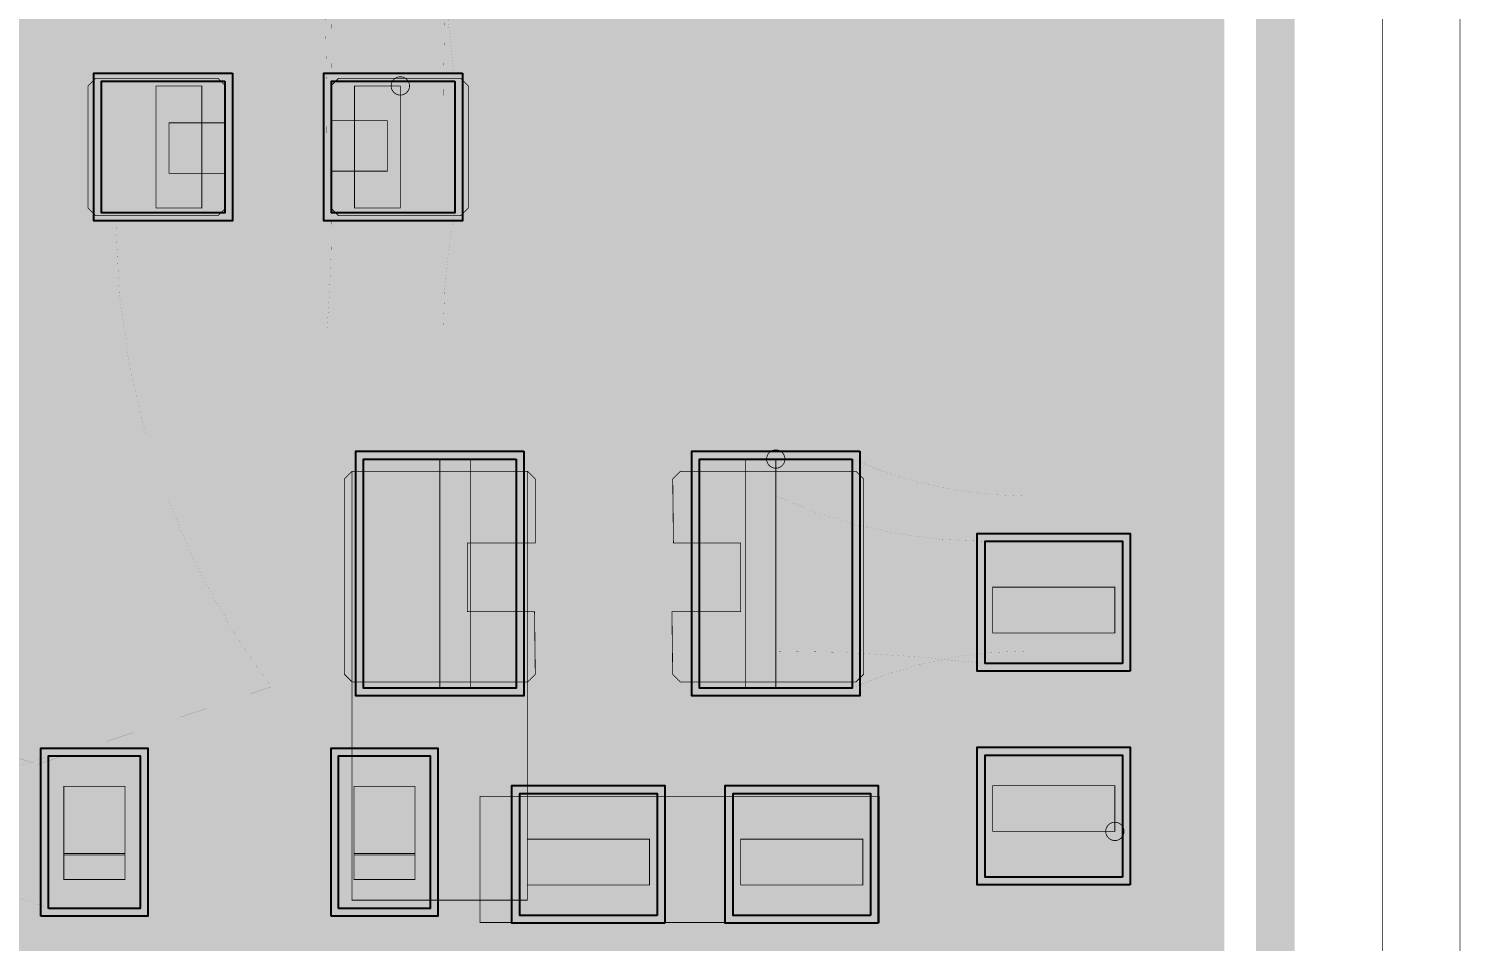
# Model space of a CAD drawing. Header units: millimetres. Extents: x -21.8 to 22.2, y -22.1 to 21.8.
# Drawn here: x 12.82 to 22.2, y -2.94 to 3.04 of the extents above; entities that cross this region are included whole.
import ezdxf

# ---------------------------------------------------------------- set-up
doc = ezdxf.new("R2010")
doc.units = ezdxf.units.MM
doc.header["$MEASUREMENT"] = 0
for name, color, linetype, true_color in [('Board-Outline-Layer', 7, 'Continuous', 0xff00ff), ('Bottom-Layer', 7, 'Continuous', 0x0000ff), ('Component-Marking-Layer', 7, 'Continuous', 0x66ffcc), ('Component-Shape-Layer', 7, 'Continuous', 0x00cccc), ('Pin-Floating-Layer', 7, 'Continuous', 0xff99ff), ('Pin-Soldering-Layer', 7, 'Continuous', 0xcc9999), ('Top-Layer', 7, 'Continuous', 0xff0000), ('Top-Paste-Mask-Layer', 7, 'Continuous', 0x808080), ('Top-Silkscreen-Layer', 7, 'Continuous', 0xffcc00), ('Top-Solder-Mask-Layer', 7, 'Continuous', 0x800080)]:
    doc.layers.add(name, color=color, linetype=linetype, true_color=true_color)

msp = doc.modelspace()

# ---------------------------------------------------------------- hatches: boundary and pattern name
at = {"layer": 'Bottom-Layer'}
for points in [[(-20.4418, -3.8638), (-20.5686, -4.0696), (-20.6519, -4.2964), (-20.6519, 0.3841), (-20.5051, -0.0412), (-20.2129, -0.3832), (-19.8158, -0.5947), (-19.3689, -0.6462), (-18.9341, -0.5306), (-18.5717, -0.2639), (-18.3321, 0.1168), (-18.2483, 0.5588), (-18.3321, 1.0008), (-18.5717, 1.3815), (-18.9341, 1.6482), (-19.3689, 1.7638), (-19.8158, 1.7123), (-20.2129, 1.5008), (-20.5051, 1.1588), (-20.6519, 0.7335), (-20.6519, 2.9241), (-20.5051, 2.4988), (-20.2129, 2.1568), (-19.8158, 1.9453), (-19.3689, 1.8938), (-18.9341, 2.0094), (-18.5717, 2.2761), (-18.3321, 2.6568), (-18.2483, 3.0988), (-18.3321, 3.5408), (-18.5717, 3.9215), (-18.9341, 4.1882), (-19.3689, 4.3038), (-19.8158, 4.2523), (-20.2129, 4.0408), (-20.5051, 3.6988), (-20.6519, 3.2735), (-20.6519, 5.4641), (-20.6412, 5.4024), (-20.6274, 5.3413), (-20.6274, 4.8768), (-20.5794, 4.6977), (-20.4483, 4.5667), (-20.2692, 4.5187), (-19.9091, 4.5187), (-19.687, 4.4529), (-19.4564, 4.4307), (-19.2259, 4.4529), (-19.0038, 4.5187), (-18.6944, 4.5187), (-18.5154, 4.5667), (-18.3843, 4.6977), (-18.3363, 4.8768), (-18.3363, 5.1862), (-18.2483, 5.6388), (-18.3363, 6.0915), (-18.3363, 7.0937), (-18.271, 7.2033), (-18.2483, 7.3288), (-18.2483, 9.0288), (-18.2946, 9.2049), (-18.4215, 9.3355), (-18.5962, 9.3868), (-18.6448, 9.3971), (-18.6944, 9.4006), (-20.2692, 9.4006), (-20.3414, 9.3932), (-20.4106, 9.3715), (-20.5632, 9.2785), (-20.6519, 9.1233), (-20.6519, 15.3517), (-15.3617, 20.6419), (15.3417, 20.6419), (20.6319, 15.3517), (20.6319, -15.3517), (15.3417, -20.6419), (-15.3617, -20.6419), (-20.6519, -15.3517), (-20.6519, -13.2282), (-20.5198, -13.3722), (-20.3318, -13.4256), (-19.9184, -13.4256), (-19.9167, -13.4369), (-19.9162, -13.4484), (-19.9162, -15.875), (-19.8793, -16.0607), (-19.7741, -16.2181), (-16.3451, -19.6471), (-16.1877, -19.7523), (-16.002, -19.7892), (-8.7884, -19.7892), (-8.6028, -19.7523), (-8.4454, -19.6471), (-6.654, -17.8557), (-6.5488, -17.6983), (-6.5119, -17.5127), (-6.5119, -16.3186), (-6.5033, -16.3029), (-6.4874, -16.2813), (-6.3531, -16.0154), (-6.3487, -15.7176), (-6.4751, -15.4479), (-6.7068, -15.2608), (-6.9971, -15.1939), (-7.2873, -15.2608), (-7.519, -15.4479), (-7.6454, -15.7176), (-7.641, -16.0154), (-7.5067, -16.2813), (-7.4908, -16.3029), (-7.4822, -16.3186), (-7.4822, -17.3117), (-8.1375, -17.967), (-8.1375, -16.3186), (-8.1289, -16.3029), (-8.113, -16.2813), (-7.9787, -16.0154), (-7.9743, -15.7176), (-8.1007, -15.4479), (-8.3324, -15.2608), (-8.6227, -15.1939), (-8.9129, -15.2608), (-9.1446, -15.4479), (-9.271, -15.7176), (-9.2666, -16.0154), (-9.1323, -16.2813), (-9.1165, -16.3029), (-9.1078, -16.3186), (-9.1078, -18.3781), (-9.1926, -18.4629), (-15.5983, -18.4629), (-17.5489, -16.5123), (-17.5489, -15.9964), (-17.321, -16.5623), (-16.9406, -17.0392), (-16.4396, -17.3872), (-15.8599, -17.5772), (-15.2501, -17.5933), (-14.6612, -17.4341), (-14.1425, -17.1129), (-13.7375, -16.6567), (-13.4801, -16.1036), (-13.3919, -15.5), (-13.4801, -14.8964), (-13.7375, -14.3433), (-14.1425, -13.8871), (-14.6612, -13.566), (-15.2501, -13.4068), (-15.8599, -13.4228), (-16.4396, -13.6128), (-16.9406, -13.9609), (-17.321, -14.4378), (-17.5489, -15.0036), (-17.5489, -13.4002), (-16.0156, -13.4002), (-15.8366, -13.3522), (-15.7055, -13.2211), (-15.6575, -13.042), (-15.6575, -11.342), (-15.7055, -11.163), (-15.8366, -11.0319), (-16.0156, -10.9839), (-17.5489, -10.9839), (-17.5489, -10.668), (-17.549, -10.6581), (-17.5493, -10.6481), (-17.1192, -10.8333), (-16.651, -10.8409), (-16.2151, -10.67), (-15.8768, -10.3462), (-15.6872, -9.9181), (-15.6745, -9.45), (-15.522, -9.6025), (-15.522, -11.3014), (-15.485, -11.487), (-15.3799, -11.6444), (-14.4422, -12.5827), (-14.4327, -12.6103), (-14.4253, -12.643), (-14.3097, -12.9155), (-14.0872, -13.1106), (-13.8019, -13.1895), (-13.5107, -13.1363), (-13.2717, -12.9618), (-13.1324, -12.7006), (-13.1206, -12.4049), (-13.2386, -12.1335), (-13.113, -11.8105), (-13.1674, -11.4682), (-13.3871, -11.2002), (-13.712, -11.0796), (-13.7384, -11.0755), (-13.7557, -11.0705), (-14.1453, -10.6809), (-14.1453, -7.0612), (-14.1822, -6.8756), (-14.2874, -6.7182), (-15.4558, -5.5498), (-15.6132, -5.4446), (-15.7988, -5.4077), (-15.9931, -5.4077), (-15.7599, -5.0588), (-15.6601, -4.6512), (-15.7057, -4.234), (-15.8913, -3.8576), (-16.1945, -3.5675), (-16.5786, -3.3985), (-16.9973, -3.3711), (-17.4002, -3.4886), (-17.7386, -3.7368), (-17.9716, -4.0858), (-18.0712, -4.4935), (-18.0254, -4.9106), (-18.2742, -4.6617), (-18.3304, -4.2289), (-18.5366, -3.8442), (-18.8659, -3.5577), (-19.2755, -3.407), (-19.712, -3.4115), (-20.1184, -3.5707)], [(10.668, -0.9119), (10.2922, -0.9976), (9.9908, -1.238), (9.8236, -1.5853), (9.8236, -1.9707), (9.9908, -2.318), (10.2922, -2.5584), (10.668, -2.6441), (17.5108, -2.6441), (18.9269, -4.0602), (19.2533, -4.2653), (19.6363, -4.3084), (20.0001, -4.1811), (20.2727, -3.9085), (20.4, -3.5447), (20.3569, -3.1617), (20.1518, -2.8353), (18.4821, -1.1655), (18.2011, -0.9778), (17.8696, -0.9119), (14.5955, -0.9119), (14.1347, -0.0784), (13.8505, 0.8305), (13.7545, 1.778), (13.7545, 5.9436), (13.8505, 6.8912), (14.1348, 7.8002), (14.5956, 8.6336), (14.9677, 8.7253), (15.2639, 8.9686), (15.426, 9.3158), (15.4225, 9.699), (15.2539, 10.0432), (14.9534, 10.281), (14.5796, 10.3658), (10.16, 10.3658), (9.7842, 10.28), (9.4828, 10.0396), (9.3156, 9.6924), (9.3156, 9.3069), (9.4828, 8.9596), (9.7842, 8.7193), (10.16, 8.6335), (11.1811, 8.6335), (11.6419, 7.8), (11.9261, 6.8911), (12.0222, 5.9436), (12.0222, 1.778), (11.9261, 0.8305), (11.6419, -0.0784), (11.1811, -0.9119)]]:
    msp.add_hatch(color=256, dxfattribs=at).paths.add_polyline_path(points)
at = {"layer": 'Component-Marking-Layer'}
for points in [[(15.1994, 2.6673, 1), (15.3194, 2.6673, 1)], [(15.1994, 2.6673, 1), (15.3194, 2.6673, 1)], [(17.6584, 0.2233, 1), (17.7784, 0.2233, 1)], [(17.6584, 0.2233, 1), (17.7784, 0.2233, 1)], [(19.8794, -2.2158, 1), (19.9993, -2.2158, 1)], [(19.8794, -2.2158, 1), (19.9993, -2.2158, 1)]]:
    msp.add_hatch(color=256, dxfattribs=at).paths.add_polyline_path(points)
at = {"layer": 'Pin-Floating-Layer'}
for points in [[(13.0554, -2.5307), (13.0554, -2.3607), (13.4554, -2.3607), (13.4554, -2.5307)], [(13.0554, -2.5307), (13.0554, -2.3607), (13.4554, -2.3607), (13.4554, -2.5307)], [(14.9553, -2.5307), (14.9553, -2.3607), (15.3553, -2.3607), (15.3553, -2.5307)], [(14.9553, -2.5307), (14.9553, -2.3607), (15.3553, -2.3607), (15.3553, -2.5307)]]:
    msp.add_hatch(color=256, dxfattribs=at).paths.add_polyline_path(points)
at = {"layer": 'Pin-Soldering-Layer'}
for points in [[(13.6593, 2.6673), (13.9593, 2.6673), (13.9593, 1.8673), (13.6593, 1.8673)], [(13.6593, 2.6673), (13.9593, 2.6673), (13.9593, 1.8673), (13.6593, 1.8673)], [(15.2593, 2.6673), (15.2593, 1.8673), (14.9593, 1.8673), (14.9593, 2.6673)], [(15.2593, 2.6673), (15.2593, 1.8673), (14.9593, 1.8673), (14.9593, 2.6673)], [(15.5183, 0.2233), (15.7183, 0.2233), (15.7183, -1.2767), (15.5183, -1.2767)], [(15.5183, 0.2233), (15.7183, 0.2233), (15.7183, -1.2767), (15.5183, -1.2767)], [(17.7184, -1.2767), (17.5184, -1.2767), (17.5184, 0.2233), (17.7184, 0.2233)], [(17.7184, -1.2767), (17.5184, -1.2767), (17.5184, 0.2233), (17.7184, 0.2233)], [(19.9393, -0.6157), (19.9393, -0.9157), (19.1393, -0.9157), (19.1393, -0.6157)], [(19.9393, -0.6157), (19.9393, -0.9157), (19.1393, -0.9157), (19.1393, -0.6157)], [(13.0554, -2.3707), (13.0554, -1.9207), (13.4554, -1.9207), (13.4554, -2.3707)], [(13.0554, -2.3707), (13.0554, -1.9207), (13.4554, -1.9207), (13.4554, -2.3707)], [(14.9553, -2.3707), (14.9553, -1.9207), (15.3553, -1.9207), (15.3553, -2.3707)], [(14.9553, -2.3707), (14.9553, -1.9207), (15.3553, -1.9207), (15.3553, -2.3707)], [(19.9393, -2.2157), (19.1393, -2.2157), (19.1393, -1.9157), (19.9393, -1.9157)], [(19.9393, -2.2157), (19.1393, -2.2157), (19.1393, -1.9157), (19.9393, -1.9157)], [(16.8913, -2.2667), (16.8913, -2.5667), (16.0913, -2.5667), (16.0913, -2.2667)], [(16.8913, -2.2667), (16.8913, -2.5667), (16.0913, -2.5667), (16.0913, -2.2667)], [(18.2883, -2.2667), (18.2883, -2.5667), (17.4883, -2.5667), (17.4883, -2.2667)], [(18.2883, -2.2667), (18.2883, -2.5667), (17.4883, -2.5667), (17.4883, -2.2667)]]:
    msp.add_hatch(color=256, dxfattribs=at).paths.add_polyline_path(points)
at = {"layer": 'Top-Layer'}
for points in [[(-20.6494, 14.5685), (-20.6519, 14.5682), (-20.6519, 15.3517), (-15.3617, 20.6419), (15.3417, 20.6419), (15.8134, 20.1702), (13.0333, 20.1702), (12.9075, 20.3708), (12.684, 20.4491), (10.684, 20.4491), (10.505, 20.4011), (10.3739, 20.27), (10.3259, 20.0909), (10.3259, 18.0909), (10.3739, 17.9119), (10.505, 17.7808), (10.684, 17.7328), (12.684, 17.7328), (12.8631, 17.7808), (12.9942, 17.9119), (13.0422, 18.0909), (13.0422, 18.1839), (15.4637, 18.1839), (16.1383, 17.5092), (15.5566, 17.6074), (14.9704, 17.5406), (14.4257, 17.3139), (13.9652, 16.9452), (13.6248, 16.4633), (13.4313, 15.9059), (13.3999, 15.3168), (13.5329, 14.742), (13.82, 14.2266), (13.8174, 14.2266), (13.0422, 14.2266), (13.0422, 15.6911), (12.9942, 15.8702), (12.8631, 16.0013), (12.684, 16.0493), (10.684, 16.0493), (10.505, 16.0013), (10.3739, 15.8702), (10.3259, 15.6911), (10.3259, 14.4225), (10.3139, 14.3702), (10.3099, 14.3167), (10.3099, 13.6652), (10.3619, 13.4794), (10.5028, 13.3475), (10.559, 13.3183), (10.3678, 13.1903), (10.2939, 12.9724), (10.2939, 10.9027), (10.3416, 10.7241), (10.472, 10.5931), (10.6503, 10.5446), (12.3689, 10.5363), (12.3755, 10.4991), (12.386, 10.4628), (12.386, 9.9927), (12.2551, 10.1221), (12.0772, 10.1695), (11.2707, 10.1695), (11.0533, 10.0959), (10.9252, 9.9055), (10.7325, 10.1496), (10.466, 10.3099), (10.16, 10.3658), (8.8733, 10.3658), (8.6583, 10.3387), (8.4568, 10.2591), (8.4393, 10.2591), (8.2602, 10.2111), (8.1291, 10.08), (8.0812, 9.9009), (8.0812, 9.8525), (8.0052, 9.4977), (8.0812, 9.1429), (8.0812, 9.0944), (8.1607, 8.8694), (8.364, 8.7443), (8.2318, 8.6861), (8.1334, 8.5804), (6.5163, 8.5804), (6.3372, 8.5324), (6.2061, 8.4014), (6.1581, 8.2223), (6.1581, 7.6013), (6.2061, 7.4222), (6.3372, 7.2911), (6.5163, 7.2432), (6.5722, 7.2432), (6.6264, 7.1591), (6.7017, 7.0933), (6.5824, 6.9639), (6.5392, 6.7933), (6.5392, 6.7049), (6.4958, 6.5518), (6.4812, 6.3933), (6.4812, 5.5157), (6.2363, 5.1599), (5.9035, 4.8844), (5.5081, 4.7103), (5.0803, 4.6507), (4.7107, 4.5517), (4.4401, 4.2812), (4.3411, 3.9116), (4.4401, 3.542), (4.7107, 3.2715), (5.0803, 3.1725), (5.5835, 3.1195), (6.0647, 2.963), (6.5028, 2.7098), (6.5892, 2.4834), (6.7348, 2.2898), (8.6399, 0.3848), (8.9208, 0.1971), (9.2523, 0.1311), (14.5852, 0.1311), (14.5852, -1.4854), (14.5458, -1.5404), (14.5175, -1.6017), (14.357, -1.6654), (14.2196, -1.7698), (13.9673, -2.0221), (13.9439, -1.9518), (13.9135, -1.8842), (13.9135, -1.7206), (13.8655, -1.5416), (13.7344, -1.4105), (13.5554, -1.3625), (12.9554, -1.3625), (12.8823, -1.37), (12.8123, -1.3923), (12.6029, -1.459), (12.3844, -1.4815), (12.1015, -1.5378), (11.8617, -1.698), (11.5342, -2.0256), (11.5342, -1.778), (11.4589, -1.4248), (11.2461, -1.133), (10.9328, -0.9533), (10.5735, -0.917), (10.2306, -1.0304), (10.1752, -1.0363), (10.1122, -1.0389), (9.0738, -1.0389), (8.7909, -1.0951), (8.5511, -1.2554), (7.3935, -2.4129), (7.3775, -2.4294), (7.362, -2.4464), (7.1382, -2.2226), (6.9808, -2.1174), (6.7951, -2.0805), (3.4409, -2.0805), (3.2553, -2.1174), (3.0979, -2.2226), (1.9448, -3.3757), (-2.6118, -3.3757), (-2.6991, -3.3708), (-2.7788, -3.3604), (-3.1009, -3.3827), (-3.3744, -3.5544), (-3.5343, -3.8349), (-3.5428, -4.1577), (-3.3978, -4.4462), (-3.1338, -4.6321), (-4.5038, -6.0021), (-4.5038, -5.0411), (-4.5038, -5.0367), (-4.5039, -5.0322), (-4.5079, -4.8715), (-4.5118, -4.6568), (-4.5118, -3.7497), (-4.5487, -3.5641), (-4.6539, -3.4067), (-7.9205, -0.1401), (-8.0778, -0.035), (-8.2635, 0.0019), (-9.1905, 0.0019), (-9.2062, 0.0106), (-9.2278, 0.0265), (-9.5521, 0.1724), (-9.9051, 0.1297), (-10.1854, -0.0892), (-10.3123, -0.4214), (-10.5781, -0.5521), (-10.7605, -0.7855), (-10.8231, -1.075), (-10.7534, -1.3629), (-10.5652, -1.5918), (-10.2962, -1.7158), (-10, -1.7103), (-9.7358, -1.5765), (-9.7142, -1.5606), (-9.6985, -1.5519), (-8.3843, -1.5519), (-8.1866, -1.7497), (-10.6171, -1.7497), (-10.6329, -1.741), (-10.6544, -1.7251), (-10.9004, -1.5961), (-11.1776, -1.5791), (-11.1776, -0.1324), (-10.9915, 0.1143), (-10.9374, 0.4186), (-11.0271, 0.7143), (-11.241, 0.9373), (-4.6748, 0.9373), (-4.4891, 0.9742), (-4.3317, 1.0794), (-2.5776, 2.8335), (-2.4724, 2.9909), (-2.4355, 3.1766), (-2.4355, 9.9341), (-1.8819, 10.4877), (2.3011, 10.4877), (2.3169, 10.479), (2.3384, 10.4632), (2.5974, 10.3306), (2.8882, 10.3217), (3.1549, 10.4381), (3.346, 10.6574), (3.4249, 10.9374), (3.3763, 11.2243), (7.047, 11.2243), (7.1812, 11.0901), (7.3717, 10.9412), (7.5925, 10.8428), (7.7152, 10.7491), (7.866, 10.7159), (9.0561, 10.7159), (9.2351, 10.7639), (9.3662, 10.895), (9.4142, 11.074), (9.4142, 11.588), (9.4354, 11.7923), (9.4142, 11.9966), (9.4142, 12.802), (9.3662, 12.9811), (9.2351, 13.1122), (9.0561, 13.1602), (7.866, 13.1602), (7.8292, 13.1583), (7.7927, 13.1526), (7.6281, 13.196), (7.4584, 13.2106), (3.324, 13.2106), (3.4191, 13.4692), (3.4008, 13.7441), (3.2724, 13.9879), (3.2565, 14.0095), (3.2478, 14.0252), (3.2478, 14.2988), (3.2109, 14.4844), (3.1057, 14.6418), (0.6405, 17.1071), (0.4831, 17.2122), (0.2974, 17.2492), (-4.5743, 17.2492), (-6.3118, 18.9867), (-6.4692, 19.0918), (-6.6548, 19.1288), (-10.7696, 19.1288), (-10.9553, 19.0918), (-11.1127, 18.9867), (-11.3667, 18.7327), (-11.4285, 18.6569), (-11.4739, 18.5702), (-12.2056, 18.5702), (-12.325, 18.5497), (-12.4307, 18.4906), (-17.2615, 18.4574), (-17.4742, 18.4139), (-17.6546, 18.293), (-20.3962, 15.5514), (-20.5178, 15.3692), (-20.5606, 15.1544), (-20.5606, 14.8235), (-20.5829, 14.6884)], [(15.3417, -20.6419), (-6.8661, -20.6419), (-6.4499, -20.2257), (-6.3448, -20.0683), (-6.3078, -19.8827), (-6.3078, -17.595), (-6.3066, -17.5776), (-6.3027, -17.5606), (-6.2001, -17.5158), (-6.1164, -17.4415), (-5.9976, -17.5248), (-5.8556, -17.5542), (-5.0491, -17.5542), (-4.8241, -17.4746), (-4.699, -17.2714), (-4.6453, -17.397), (-4.5484, -17.4934), (-4.5725, -17.7336), (-4.509, -17.9664), (-4.6351, -18.0969), (-4.681, -18.2724), (-4.681, -20.1324), (-4.6331, -20.3115), (-4.502, -20.4426), (-4.3229, -20.4906), (-3.0929, -20.4906), (-2.9138, -20.4426), (-2.7827, -20.3115), (-2.7348, -20.1324), (-2.7348, -19.8705), (-2.6563, -19.8992), (-2.5732, -19.909), (-1.7732, -19.909), (-1.6026, -19.8657), (-1.4732, -19.7464), (-1.3438, -19.8657), (-1.1732, -19.909), (-0.3732, -19.909), (-0.1941, -19.861), (-0.063, -19.7299), (-0.015, -19.5508), (-0.015, -18.6508), (-0.063, -18.4718), (-0.1941, -18.3407), (-0.3732, -18.2927), (-1.1732, -18.2927), (-1.3438, -18.336), (-1.4732, -18.4553), (-1.6026, -18.336), (-1.7732, -18.2927), (-2.5732, -18.2927), (-2.6563, -18.3025), (-2.7348, -18.3312), (-2.7348, -18.2724), (-2.7827, -18.0934), (-2.9138, -17.9623), (-3.0929, -17.9143), (-3.2918, -17.9143), (-3.2485, -17.6821), (-3.2893, -17.4494), (-3.2801, -17.4399), (-3.2713, -17.43), (-2.9085, -17.7929), (-2.7511, -17.898), (-2.5654, -17.935), (0.9373, -17.935), (0.9373, -18.5674), (0.98, -18.7823), (1.1017, -18.9644), (1.3303, -19.193), (1.5124, -19.3146), (1.7272, -19.3574), (8.1644, -19.3574), (8.2189, -19.3591), (8.2375, -19.3607), (8.5711, -19.459), (8.9086, -19.375), (9.1572, -19.1317), (9.2484, -18.796), (9.1572, -18.4604), (8.9086, -18.2171), (8.5711, -18.133), (8.2375, -18.2313), (8.2189, -18.233), (8.1644, -18.2347), (2.0599, -18.2347), (2.0599, -17.8029), (2.1557, -17.5393), (2.1339, -17.2596), (1.9984, -17.014), (3.8287, -17.014), (3.8814, -17.0112), (3.9335, -17.0026), (5.2715, -17.0026), (5.2872, -17.0112), (5.3087, -17.0271), (5.5746, -17.1614), (5.8724, -17.1658), (6.1421, -17.0394), (6.3293, -16.8077), (6.3962, -16.5174), (6.3293, -16.2272), (6.1421, -15.9955), (5.8724, -15.8691), (5.5746, -15.8735), (5.3087, -16.0078), (5.2872, -16.0236), (5.2715, -16.0323), (4.3444, -16.0323), (4.3456, -16.0128), (4.3459, -15.9933), (4.3459, -13.7646), (4.8867, -13.2238), (6.4844, -13.2238), (6.5001, -13.2325), (6.5217, -13.2484), (6.7573, -13.3744), (7.0236, -13.3973), (7.2772, -13.3132), (7.4771, -13.1358), (7.5907, -12.8939), (7.5996, -12.6268), (9.1812, -12.6268), (9.7231, -13.1687), (9.7231, -15.2888), (9.714, -15.3055), (9.6979, -15.3278), (9.5657, -15.5947), (9.5636, -15.8925), (9.6921, -16.1612), (9.9253, -16.3465), (10.216, -16.4112), (10.5057, -16.342), (10.7359, -16.153), (10.8602, -15.8823), (10.8535, -15.5846), (10.7171, -15.3198), (10.7016, -15.2989), (10.6934, -15.2842), (10.6934, -14.7375), (10.9586, -14.7248), (11.1976, -14.6091), (11.3721, -14.4089), (11.454, -14.1563), (11.4303, -13.8919), (11.3047, -13.6579), (11.2888, -13.6363), (11.2802, -13.6206), (11.2802, -13.051), (11.2432, -12.8654), (11.1381, -12.708), (10.883, -12.4528), (12.8552, -12.4528), (13.0872, -12.3676), (13.2087, -12.1523), (13.2457, -12.0868), (13.3163, -12.0609), (13.6478, -11.9949), (13.9288, -11.8072), (14.2447, -11.4912), (14.3168, -11.4095), (14.378, -11.3193), (14.3986, -11.3421), (14.4199, -11.3642), (14.8628, -11.8072), (15.0157, -11.9289), (15.192, -12.0132), (15.1959, -12.0539), (15.1972, -12.0947), (15.2452, -12.2738), (15.3763, -12.4049), (15.5553, -12.4528), (17.6553, -12.4528), (17.8344, -12.4049), (17.9655, -12.2738), (18.0135, -12.0947), (18.0135, -10.2947), (17.9655, -10.1156), (17.8344, -9.9846), (17.6553, -9.9366), (15.8985, -9.9366), (15.8985, -8.1072), (16.1377, -8.0215), (16.3418, -7.8702), (17.1038, -7.1082), (17.2915, -6.8272), (17.3575, -6.4957), (17.3575, -4.5679), (17.5148, -4.5679), (17.7151, -4.6464), (17.9285, -4.6731), (19.1801, -4.6731), (19.5116, -4.6071), (19.7926, -4.4194), (20.1518, -4.0602), (20.3395, -3.7792), (20.4055, -3.4477), (20.4055, -2.1157), (20.3908, -1.9573), (20.3475, -1.8041), (20.3475, -1.7157), (20.3042, -1.5451), (20.1849, -1.4157), (20.3042, -1.2863), (20.3475, -1.1157), (20.3475, -1.0273), (20.4055, -0.7157), (20.3475, -0.4041), (20.3475, -0.3157), (20.3023, -0.1416), (20.1782, -0.0114), (20.0065, 0.042), (19.9628, 0.0857), (19.6818, 0.2735), (19.3504, 0.3394), (19.1152, 0.3509), (18.8823, 0.3853), (19.5168, 1.0198), (19.7045, 1.3008), (19.7705, 1.6323), (19.7705, 4.1923), (19.8424, 4.898), (20.0552, 5.5748), (20.077, 5.6441), (20.0843, 5.7163), (20.0843, 8.2163), (20.0837, 8.2379), (20.0817, 8.2594), (19.9975, 9.1887), (19.9693, 10.1213), (19.9693, 16.0143), (20.6319, 15.3517), (20.6319, -15.3517)], [(14.1092, 2.6993), (14.1092, 1.8353), (13.3027, 1.8353), (13.3027, 2.6993)], [(15.6159, 2.6993), (15.6159, 1.8353), (14.8094, 1.8353), (14.8094, 2.6993)], [(16.0183, 0.2233), (16.0183, -1.2767), (15.0183, -1.2767), (15.0183, 0.2233)], [(18.2183, 0.2233), (18.2183, -1.2767), (17.2183, -1.2767), (17.2183, 0.2233)], [(14.9433, -2.6664), (14.9433, 0.1433), (16.0915, 0.1433), (16.0915, -2.6664)], [(19.9893, -1.1157), (19.0893, -1.1157), (19.0893, -0.3157), (19.9893, -0.3157)], [(12.9554, -2.7206), (12.9554, -1.7206), (13.5554, -1.7206), (13.5554, -2.7206)], [(14.8553, -2.7206), (14.8553, -1.7206), (15.4553, -1.7206), (15.4553, -2.7206)], [(19.9893, -2.5157), (19.0893, -2.5157), (19.0893, -1.7157), (19.9893, -1.7157)], [(16.9413, -2.7667), (16.0413, -2.7667), (16.0413, -1.9667), (16.9413, -1.9667)], [(18.3383, -2.7667), (17.4383, -2.7667), (17.4383, -1.9667), (18.3383, -1.9667)], [(15.7817, -2.8127), (15.7817, -1.9865), (18.3963, -1.9865), (18.3963, -2.8127)]]:
    msp.add_hatch(color=256, dxfattribs=at).paths.add_polyline_path(points)
at = {"layer": 'Top-Paste-Mask-Layer'}
for points in [[(13.2643, 1.8173), (13.2143, 1.8673), (13.2143, 2.6673), (13.2643, 2.7173), (14.0643, 2.7173), (14.1143, 2.6673), (14.1143, 2.4253), (13.7443, 2.4253), (13.7443, 2.0953), (14.1143, 2.0953), (14.1143, 1.8673), (14.0643, 1.8173)], [(13.2643, 1.8173), (13.2143, 1.8673), (13.2143, 2.6673), (13.2643, 2.7173), (14.0643, 2.7173), (14.1143, 2.6673), (14.1143, 2.4253), (13.7443, 2.4253), (13.7443, 2.0953), (14.1143, 2.0953), (14.1143, 1.8673), (14.0643, 1.8173)], [(15.6543, 2.7173), (15.7043, 2.6673), (15.7043, 1.8673), (15.6543, 1.8173), (14.8543, 1.8173), (14.8043, 1.8673), (14.8043, 2.1093), (15.1743, 2.1093), (15.1743, 2.4393), (14.8043, 2.4393), (14.8043, 2.6673), (14.8543, 2.7173)], [(15.6543, 2.7173), (15.7043, 2.6673), (15.7043, 1.8673), (15.6543, 1.8173), (14.8543, 1.8173), (14.8043, 1.8673), (14.8043, 2.1093), (15.1743, 2.1093), (15.1743, 2.4393), (14.8043, 2.4393), (14.8043, 2.6673), (14.8543, 2.7173)], [(16.1433, 0.0932), (16.1433, -0.3267), (15.6983, -0.3267), (15.6983, -0.7767), (16.1383, -0.7767), (16.1433, -1.1867), (16.0933, -1.2367), (14.9433, -1.2367), (14.8933, -1.1867), (14.8933, 0.0932), (14.9433, 0.1433), (16.0933, 0.1433)], [(16.1433, 0.0932), (16.1433, -0.3267), (15.6983, -0.3267), (15.6983, -0.7767), (16.1383, -0.7767), (16.1433, -1.1867), (16.0933, -1.2367), (14.9433, -1.2367), (14.8933, -1.1867), (14.8933, 0.0932), (14.9433, 0.1433), (16.0933, 0.1433)], [(18.2934, 0.0932), (18.2934, -1.1867), (18.2433, -1.2367), (17.0933, -1.2367), (17.0433, -1.1867), (17.0383, -0.7767), (17.4883, -0.7767), (17.4883, -0.3267), (17.0483, -0.3267), (17.0433, 0.0932), (17.0933, 0.1433), (18.2433, 0.1433)], [(18.2934, 0.0932), (18.2934, -1.1867), (18.2433, -1.2367), (17.0933, -1.2367), (17.0433, -1.1867), (17.0383, -0.7767), (17.4883, -0.7767), (17.4883, -0.3267), (17.0483, -0.3267), (17.0433, 0.0932), (17.0933, 0.1433), (18.2433, 0.1433)], [(19.9893, -1.1157), (19.0893, -1.1157), (19.0893, -0.3157), (19.9893, -0.3157)], [(12.9554, -2.7206), (12.9554, -1.7206), (13.5554, -1.7206), (13.5554, -2.7206)], [(14.8553, -2.7206), (14.8553, -1.7206), (15.4553, -1.7206), (15.4553, -2.7206)], [(19.9893, -2.5157), (19.0893, -2.5157), (19.0893, -1.7157), (19.9893, -1.7157)], [(16.9413, -2.7667), (16.0413, -2.7667), (16.0413, -1.9667), (16.9413, -1.9667)], [(18.3383, -2.7667), (17.4383, -2.7667), (17.4383, -1.9667), (18.3383, -1.9667)]]:
    msp.add_hatch(color=256, dxfattribs=at).paths.add_polyline_path(points)
at = {"layer": 'Top-Solder-Mask-Layer'}
for points in [[(14.16, 2.7501), (14.16, 1.7845), (13.2519, 1.7845), (13.2519, 2.7501)], [(15.6667, 2.7501), (15.6667, 1.7845), (14.7586, 1.7845), (14.7586, 2.7501)], [(16.0691, 0.2741), (16.0691, -1.3275), (14.9675, -1.3275), (14.9675, 0.2741)], [(18.2691, 0.2741), (18.2691, -1.3275), (17.1675, -1.3275), (17.1675, 0.2741)], [(20.0401, -1.1665), (19.0385, -1.1665), (19.0385, -0.2649), (20.0401, -0.2649)], [(12.9053, -2.7707), (12.9053, -1.6706), (13.6054, -1.6706), (13.6054, -2.7707)], [(14.8053, -2.7707), (14.8053, -1.6706), (15.5053, -1.6706), (15.5053, -2.7707)], [(20.0401, -2.5665), (19.0385, -2.5665), (19.0385, -1.6649), (20.0401, -1.6649)], [(16.9921, -2.8175), (15.9905, -2.8175), (15.9905, -1.9159), (16.9921, -1.9159)], [(18.3891, -2.8175), (17.3875, -2.8175), (17.3875, -1.9159), (18.3891, -1.9159)]]:
    msp.add_hatch(color=256, dxfattribs=at).paths.add_polyline_path(points)

# ---------------------------------------------------------------- linework, layer by layer
at = {"layer": 'Board-Outline-Layer', "const_width": 0.254}
msp.add_lwpolyline([(-21.01, 15.5), (-15.51, 21), (15.4901, 21), (20.9901, 15.5), (20.9901, -15.5), (15.4901, -21), (-15.51, -21), (-21.01, -15.5)], close=True, dxfattribs=at)
at = {"layer": 'Bottom-Layer', "const_width": 0.00508}
msp.add_lwpolyline([(-21.7932, -22.098), (-21.7932, 21.6408), (22.1996, 21.6408), (22.1996, -22.098)], close=True, dxfattribs=at)
at = {"layer": 'Bottom-Layer'}
for points, const_width in [([(-15.3617, 20.6419), (15.3417, 20.6419), (20.6319, 15.3517), (20.6319, -15.3517), (15.3417, -20.6419), (-15.3617, -20.6419)], 0.0508), ([(10.668, -2.6441), (17.5108, -2.6441), (18.9269, -4.0602), (19.2533, -4.2653), (19.6363, -4.3084), (20.0001, -4.1811), (20.2727, -3.9085), (20.4, -3.5447), (20.3569, -3.1617), (20.1518, -2.8353), (18.4821, -1.1655), (18.2011, -0.9778), (17.8696, -0.9119), (14.5955, -0.9119), (14.1347, -0.0784), (13.8505, 0.8305), (13.7545, 1.778), (13.7545, 5.9436)], 0.0508), ([(12.8883, 4.7893), (12.8883, -1.7711)], 1.016), ([(12.8814, -1.778), (10.668, -1.778)], 1.016), ([(12.8883, -1.7711), (12.8814, -1.778)], 1.016), ([(17.8696, -1.778), (12.8814, -1.778)], 1.016), ([(19.5393, -3.4477), (17.8696, -1.778)], 1.016)]:
    msp.add_lwpolyline(points, dxfattribs=dict(at, const_width=const_width))
at = {"layer": 'Bottom-Layer', "const_width": 0.000254}
msp.add_lwpolyline([(12.3803, 1.778, -0.162), (11.3643, -1.27), (12.8814, -1.778), (14.4123, -1.27, -0.162), (13.3963, 1.778)], format="xyb", close=True, dxfattribs=at)
at = {"layer": 'Component-Marking-Layer', "const_width": 0.00508}
msp.add_lwpolyline([(15.1994, 2.6673, 1), (15.3194, 2.6673, 1)], format="xyb", close=True, dxfattribs=at)
msp.add_lwpolyline([(15.1994, 2.6673, 1), (15.3194, 2.6673, 1)], format="xyb", close=True, dxfattribs=at)
for points in [[(17.6584, 0.2233, 1), (17.7784, 0.2233), (17.7784, 0.2233, 1), (17.6584, 0.2233)], [(17.6584, 0.2233, 1), (17.7784, 0.2233), (17.7784, 0.2233, 1), (17.6584, 0.2233)], [(19.8794, -2.2158, 1), (19.9993, -2.2158), (19.9993, -2.2158, 1), (19.8794, -2.2158)], [(19.8794, -2.2158, 1), (19.9993, -2.2158), (19.9993, -2.2158, 1), (19.8794, -2.2158)]]:
    msp.add_lwpolyline(points, format="xyb", dxfattribs=at)
at = {"layer": 'Component-Shape-Layer', "const_width": 0.0508}
for points in [[(15.2593, 2.6673), (15.2593, 1.8673), (13.6593, 1.8673), (13.6593, 2.6673)], [(15.2593, 2.6673), (15.2593, 1.8673), (13.6593, 1.8673), (13.6593, 2.6673)], [(17.7183, 0.2233), (17.7183, -1.2767), (15.5183, -1.2767), (15.5183, 0.2233)], [(17.7183, 0.2233), (17.7183, -1.2767), (15.5183, -1.2767), (15.5183, 0.2233)], [(19.9393, -2.2157), (19.1393, -2.2157), (19.1393, -0.6157), (19.9393, -0.6157)], [(19.9393, -2.2157), (19.1393, -2.2157), (19.1393, -0.6157), (19.9393, -0.6157)], [(16.8913, -3.8667), (16.0913, -3.8667), (16.0913, -2.2667), (16.8913, -2.2667)], [(16.8913, -3.8667), (16.0913, -3.8667), (16.0913, -2.2667), (16.8913, -2.2667)], [(18.2883, -3.8667), (17.4883, -3.8667), (17.4883, -2.2667), (18.2883, -2.2667)], [(18.2883, -3.8667), (17.4883, -3.8667), (17.4883, -2.2667), (18.2883, -2.2667)], [(12.7553, -4.1207), (12.7553, -2.5207), (15.6553, -2.5207), (15.6553, -4.1207)], [(12.7553, -4.1207), (12.7553, -2.5207), (15.6553, -2.5207), (15.6553, -4.1207)]]:
    msp.add_lwpolyline(points, close=True, dxfattribs=at)
at = {"layer": 'Pin-Floating-Layer', "const_width": 0.00508}
for points in [[(13.0554, -2.5307), (13.0554, -2.3607), (13.4554, -2.3607), (13.4554, -2.5307)], [(13.0554, -2.5307), (13.0554, -2.3607), (13.4554, -2.3607), (13.4554, -2.5307)], [(14.9553, -2.5307), (14.9553, -2.3607), (15.3553, -2.3607), (15.3553, -2.5307)], [(14.9553, -2.5307), (14.9553, -2.3607), (15.3553, -2.3607), (15.3553, -2.5307)]]:
    msp.add_lwpolyline(points, close=True, dxfattribs=at)
at = {"layer": 'Pin-Soldering-Layer', "const_width": 0.00508}
for points in [[(13.6593, 2.6673), (13.9593, 2.6673), (13.9593, 1.8673), (13.6593, 1.8673)], [(13.6593, 2.6673), (13.9593, 2.6673), (13.9593, 1.8673), (13.6593, 1.8673)], [(15.2593, 2.6673), (15.2593, 1.8673), (14.9593, 1.8673), (14.9593, 2.6673)], [(15.2593, 2.6673), (15.2593, 1.8673), (14.9593, 1.8673), (14.9593, 2.6673)], [(15.5183, 0.2233), (15.7183, 0.2233), (15.7183, -1.2767), (15.5183, -1.2767)], [(15.5183, 0.2233), (15.7183, 0.2233), (15.7183, -1.2767), (15.5183, -1.2767)], [(17.7184, -1.2767), (17.5184, -1.2767), (17.5184, 0.2233), (17.7184, 0.2233)], [(17.7184, -1.2767), (17.5184, -1.2767), (17.5184, 0.2233), (17.7184, 0.2233)], [(19.9393, -0.6157), (19.9393, -0.9157), (19.1393, -0.9157), (19.1393, -0.6157)], [(19.9393, -0.6157), (19.9393, -0.9157), (19.1393, -0.9157), (19.1393, -0.6157)], [(13.0554, -2.3707), (13.0554, -1.9207), (13.4554, -1.9207), (13.4554, -2.3707)], [(13.0554, -2.3707), (13.0554, -1.9207), (13.4554, -1.9207), (13.4554, -2.3707)], [(14.9553, -2.3707), (14.9553, -1.9207), (15.3553, -1.9207), (15.3553, -2.3707)], [(14.9553, -2.3707), (14.9553, -1.9207), (15.3553, -1.9207), (15.3553, -2.3707)], [(19.9393, -2.2157), (19.1393, -2.2157), (19.1393, -1.9157), (19.9393, -1.9157)], [(19.9393, -2.2157), (19.1393, -2.2157), (19.1393, -1.9157), (19.9393, -1.9157)], [(16.8913, -2.2667), (16.8913, -2.5667), (16.0913, -2.5667), (16.0913, -2.2667)], [(16.8913, -2.2667), (16.8913, -2.5667), (16.0913, -2.5667), (16.0913, -2.2667)], [(18.2883, -2.2667), (18.2883, -2.5667), (17.4883, -2.5667), (17.4883, -2.2667)], [(18.2883, -2.2667), (18.2883, -2.5667), (17.4883, -2.5667), (17.4883, -2.2667)]]:
    msp.add_lwpolyline(points, close=True, dxfattribs=at)
at = {"layer": 'Top-Layer', "const_width": 0.00508}
for points in [[(-21.7932, -21.6916), (-21.7932, 21.7932), (21.6916, 21.7932), (21.6916, -21.6916)], [(14.9433, -2.6664), (14.9433, 0.1433), (16.0915, 0.1433), (16.0915, -2.6664)], [(15.7817, -2.8127), (15.7817, -1.9865), (18.3963, -1.9865), (18.3963, -2.8127)]]:
    msp.add_lwpolyline(points, close=True, dxfattribs=at)
at = {"layer": 'Top-Layer'}
for points, const_width in [([(20.6319, 15.3517), (20.6319, -15.3517)], 0.0508), ([(18.9043, 1.6323), (18.9043, 6.8944)], 1.016), ([(15.1593, 3.9183), (15.1593, 1.0555)], 0.762), ([(20.4055, -3.4477), (20.4055, -2.1157), (20.3908, -1.9573), (20.3475, -1.8041), (20.3475, -1.7157), (20.3042, -1.5451), (20.1849, -1.4157), (20.3042, -1.2863), (20.3475, -1.1157), (20.3475, -1.0273), (20.4055, -0.7157), (20.3475, -0.4041), (20.3475, -0.3157), (20.3023, -0.1416), (20.1782, -0.0114), (20.0065, 0.042), (19.9628, 0.0857), (19.6818, 0.2735), (19.3504, 0.3394), (19.1152, 0.3509), (18.8823, 0.3853), (19.5168, 1.0198), (19.7045, 1.3008), (19.7705, 1.6323), (19.7705, 4.1923)], 0.0508), ([(13.706, 2.2673), (9.8873, 2.2673)], 0.889), ([(18.2693, 0.9973), (18.9043, 1.6323)], 1.016), ([(9.2523, 0.9973), (15.1012, 0.9973)], 1.016), ([(15.1012, 0.9973), (17.6237, 0.9973)], 1.016), ([(17.7183, 0.9027), (17.6237, 0.9973)], 1.016), ([(17.6237, 0.9973), (18.2693, 0.9973)], 1.016), ([(15.1593, 1.0555), (15.1012, 0.9973)], 0.762), ([(17.7183, -0.5267), (17.7183, 0.9027)], 1.016), ([(9.2523, 0.1311), (14.5852, 0.1311), (14.5852, -1.4854), (14.5458, -1.5404), (14.5175, -1.6017), (14.357, -1.6654), (14.2196, -1.7698), (13.9673, -2.0221), (13.9439, -1.9518), (13.9135, -1.8842), (13.9135, -1.7206), (13.8655, -1.5416), (13.7344, -1.4105), (13.5554, -1.3625), (12.9554, -1.3625), (12.8823, -1.37), (12.8123, -1.3923), (12.6029, -1.459)], 0.0508), ([(17.7183, -0.5267), (19.3504, -0.5267)], 1.016), ([(19.3504, -0.5267), (19.5393, -0.7157)], 1.016), ([(19.5393, -2.1157), (19.5393, -3.4477)], 1.016), ([(12.3844, -2.2206), (13.2554, -2.2206)], 0.762), ([(14.6704, -2.2206), (13.2554, -3.6357)], 0.5588), ([(15.1553, -2.2206), (14.6704, -2.2206)], 0.5588)]:
    msp.add_lwpolyline(points, dxfattribs=dict(at, const_width=const_width))
at = {"layer": 'Top-Layer', "const_width": 0.000254}
for points in [[(14.7783, 3.8423), (15.5403, 3.8423, 0.033), (15.6159, 2.6993), (14.8094, 2.6993, 0.014)], [(15.5403, 2.3253), (14.7783, 2.3253, 0.008), (14.7593, 3.4683), (14.7593, 3.4683), (15.5593, 3.4683), (15.5593, 3.4683, 0.008)], [(15.5403, 1.0555), (14.7783, 1.0555, 0.02), (14.8094, 1.8353), (15.6159, 1.8353, 0.048)], [(19.3504, -0.0187), (19.3504, -1.0347, 0.106), (18.2183, -1.2767), (18.2183, 0.2233, 0.106)], [(17.7183, -1.0347), (17.7183, -0.0187, 0.107), (19.0893, -0.3157), (19.0893, -1.1157, 0.03)], [(12.3844, -2.6016), (12.3844, -1.8396, 0.103), (12.9554, -1.7206), (12.9554, -2.7206, 0.103)]]:
    msp.add_lwpolyline(points, format="xyb", close=True, dxfattribs=at)
at = {"layer": 'Top-Layer'}
for points in [[(14.1092, 2.6993), (14.1092, 1.8353), (13.3027, 1.8353), (13.3027, 2.6993)], [(15.6159, 2.6993), (15.6159, 1.8353), (14.8094, 1.8353), (14.8094, 2.6993)], [(16.0183, 0.2233), (16.0183, -1.2767), (15.0183, -1.2767), (15.0183, 0.2233)], [(18.2183, 0.2233), (18.2183, -1.2767), (17.2183, -1.2767), (17.2183, 0.2233)], [(19.9893, -1.1157), (19.0893, -1.1157), (19.0893, -0.3157), (19.9893, -0.3157)], [(12.9554, -2.7206), (12.9554, -1.7206), (13.5554, -1.7206), (13.5554, -2.7206)], [(14.8553, -2.7206), (14.8553, -1.7206), (15.4553, -1.7206), (15.4553, -2.7206)], [(19.9893, -2.5157), (19.0893, -2.5157), (19.0893, -1.7157), (19.9893, -1.7157)], [(16.9413, -2.7667), (16.0413, -2.7667), (16.0413, -1.9667), (16.9413, -1.9667)], [(18.3383, -2.7667), (17.4383, -2.7667), (17.4383, -1.9667), (18.3383, -1.9667)]]:
    msp.add_lwpolyline(points, close=True, dxfattribs=at)
at = {"layer": 'Top-Paste-Mask-Layer', "const_width": 0.00508}
for points in [[(13.2643, 1.8173), (13.2143, 1.8673), (13.2143, 2.6673), (13.2643, 2.7173), (14.0643, 2.7173), (14.1143, 2.6673), (14.1143, 2.4253), (13.7443, 2.4253), (13.7443, 2.0953), (14.1143, 2.0953), (14.1143, 1.8673), (14.0643, 1.8173)], [(13.2643, 1.8173), (13.2143, 1.8673), (13.2143, 2.6673), (13.2643, 2.7173), (14.0643, 2.7173), (14.1143, 2.6673), (14.1143, 2.4253), (13.7443, 2.4253), (13.7443, 2.0953), (14.1143, 2.0953), (14.1143, 1.8673), (14.0643, 1.8173)], [(15.6543, 2.7173), (15.7043, 2.6673), (15.7043, 1.8673), (15.6543, 1.8173), (14.8543, 1.8173), (14.8043, 1.8673), (14.8043, 2.1093), (15.1743, 2.1093), (15.1743, 2.4393), (14.8043, 2.4393), (14.8043, 2.6673), (14.8543, 2.7173)], [(15.6543, 2.7173), (15.7043, 2.6673), (15.7043, 1.8673), (15.6543, 1.8173), (14.8543, 1.8173), (14.8043, 1.8673), (14.8043, 2.1093), (15.1743, 2.1093), (15.1743, 2.4393), (14.8043, 2.4393), (14.8043, 2.6673), (14.8543, 2.7173)], [(16.1433, 0.0932), (16.1433, -0.3267), (15.6983, -0.3267), (15.6983, -0.7767), (16.1383, -0.7767), (16.1433, -1.1867), (16.0933, -1.2367), (14.9433, -1.2367), (14.8933, -1.1867), (14.8933, 0.0932), (14.9433, 0.1433), (16.0933, 0.1433)], [(16.1433, 0.0932), (16.1433, -0.3267), (15.6983, -0.3267), (15.6983, -0.7767), (16.1383, -0.7767), (16.1433, -1.1867), (16.0933, -1.2367), (14.9433, -1.2367), (14.8933, -1.1867), (14.8933, 0.0932), (14.9433, 0.1433), (16.0933, 0.1433)], [(18.2934, 0.0932), (18.2934, -1.1867), (18.2433, -1.2367), (17.0933, -1.2367), (17.0433, -1.1867), (17.0383, -0.7767), (17.4883, -0.7767), (17.4883, -0.3267), (17.0483, -0.3267), (17.0433, 0.0932), (17.0933, 0.1433), (18.2433, 0.1433)], [(18.2934, 0.0932), (18.2934, -1.1867), (18.2433, -1.2367), (17.0933, -1.2367), (17.0433, -1.1867), (17.0383, -0.7767), (17.4883, -0.7767), (17.4883, -0.3267), (17.0483, -0.3267), (17.0433, 0.0932), (17.0933, 0.1433), (18.2433, 0.1433)]]:
    msp.add_lwpolyline(points, close=True, dxfattribs=at)
at = {"layer": 'Top-Paste-Mask-Layer'}
for points in [[(19.9893, -1.1157), (19.0893, -1.1157), (19.0893, -0.3157), (19.9893, -0.3157)], [(12.9554, -2.7206), (12.9554, -1.7206), (13.5554, -1.7206), (13.5554, -2.7206)], [(14.8553, -2.7206), (14.8553, -1.7206), (15.4553, -1.7206), (15.4553, -2.7206)], [(19.9893, -2.5157), (19.0893, -2.5157), (19.0893, -1.7157), (19.9893, -1.7157)], [(16.9413, -2.7667), (16.0413, -2.7667), (16.0413, -1.9667), (16.9413, -1.9667)], [(18.3383, -2.7667), (17.4383, -2.7667), (17.4383, -1.9667), (18.3383, -1.9667)]]:
    msp.add_lwpolyline(points, close=True, dxfattribs=at)
at = {"layer": 'Top-Silkscreen-Layer'}
for points, const_width in [([(14.0331, 2.9279), (13.0742, 2.9279)], 0.1524), ([(13.0742, 2.9279), (13.0742, 1.6067)], 0.1524), ([(14.0331, 2.9279), (13.0742, 2.9279)], 0.1524), ([(13.0742, 2.9279), (13.0742, 1.6067)], 0.1524), ([(14.8855, 2.9279), (15.8444, 2.9279)], 0.1524), ([(14.8855, 2.9279), (15.8444, 2.9279)], 0.1524), ([(15.8444, 2.9279), (15.8444, 1.6067)], 0.1524), ([(15.8444, 2.9279), (15.8444, 1.6067)], 0.1524), ([(13.0742, 1.6067), (14.0331, 1.6067)], 0.1524), ([(13.0742, 1.6067), (14.0331, 1.6067)], 0.1524), ([(15.8444, 1.6067), (14.8855, 1.6067)], 0.1524), ([(15.8444, 1.6067), (14.8855, 1.6067)], 0.1524), ([(16.1103, 0.4893), (14.8403, 0.4893)], 0.1524), ([(16.1103, 0.4893), (14.8403, 0.4893)], 0.1524), ([(17.1263, 0.4893), (18.3963, 0.4893)], 0.1524), ([(17.1263, 0.4893), (18.3963, 0.4893)], 0.1524), ([(14.5593, -1.2887), (14.5593, 0.2353)], 0.152), ([(14.5593, -1.2887), (14.5593, 0.2353)], 0.152), ([(18.6773, -1.2887), (18.6773, 0.2353)], 0.152), ([(18.6773, -1.2887), (18.6773, 0.2353)], 0.152), ([(19.1396, -0.0257), (19.9396, -0.0257)], 0.254), ([(19.1396, -0.0257), (19.9396, -0.0257)], 0.254), ([(18.8297, -1.1355), (18.8297, -0.3355)], 0.254), ([(18.8297, -1.1355), (18.8297, -0.3355)], 0.254), ([(20.2494, -1.1355), (20.2494, -0.3355)], 0.254), ([(20.2494, -1.1355), (20.2494, -0.3355)], 0.254), ([(14.8403, -1.5427), (16.1103, -1.5427)], 0.1524), ([(14.8403, -1.5427), (16.1103, -1.5427)], 0.1524), ([(18.3963, -1.5427), (17.1629, -1.5427)], 0.1524), ([(18.3963, -1.5427), (17.1629, -1.5427)], 0.1524), ([(16.0915, -1.6767), (16.8916, -1.6767)], 0.254), ([(16.0915, -1.6767), (16.8916, -1.6767)], 0.254), ([(17.4886, -1.6767), (18.2886, -1.6767)], 0.254), ([(17.4886, -1.6767), (18.2886, -1.6767)], 0.254), ([(18.8292, -1.6959), (18.8292, -2.4959)], 0.254), ([(18.8292, -1.6959), (18.8292, -2.4959)], 0.254), ([(20.2489, -1.6959), (20.2489, -2.4959)], 0.254), ([(20.2489, -1.6959), (20.2489, -2.4959)], 0.254), ([(15.7817, -2.7865), (15.7817, -1.9865)], 0.254), ([(15.7817, -2.7865), (15.7817, -1.9865)], 0.254), ([(17.1787, -2.7865), (17.1787, -1.9865)], 0.254), ([(17.1787, -2.7865), (17.1787, -1.9865)], 0.254), ([(17.2014, -2.7865), (17.2014, -1.9865)], 0.254), ([(17.2014, -2.7865), (17.2014, -1.9865)], 0.254), ([(18.5984, -2.7865), (18.5984, -1.9865)], 0.254), ([(18.5984, -2.7865), (18.5984, -1.9865)], 0.254), ([(13.8243, -2.4317), (14.5863, -2.4317)], 0.254), ([(13.8243, -2.4317), (14.5863, -2.4317)], 0.254), ([(19.9391, -2.8056), (19.139, -2.8056)], 0.254), ([(19.9391, -2.8056), (19.139, -2.8056)], 0.254), ([(15.6023, -2.8983), (15.6023, -3.7431)], 0.254), ([(15.6023, -2.8983), (15.6023, -3.7431)], 0.254)]:
    msp.add_lwpolyline(points, dxfattribs=dict(at, const_width=const_width))
for points, const_width in [([(18.8297, -0.3355, -0.414), (19.1396, -0.0257)], 0.254), ([(18.8297, -0.3355, -0.414), (19.1396, -0.0257)], 0.254), ([(19.9395, -0.0257, -0.414), (20.2494, -0.3355)], 0.254), ([(19.9395, -0.0257, -0.414), (20.2494, -0.3355)], 0.254), ([(16.6183, -0.5267, -1), (16.6183, -0.1457)], 0.152), ([(16.6183, -0.5267, -1), (16.6183, -0.1457)], 0.152), ([(16.6183, -0.5267, -1), (16.6183, -0.9077)], 0.152), ([(16.6183, -0.5267, -1), (16.6183, -0.9077)], 0.152), ([(15.7817, -1.9865, -0.414), (16.0915, -1.6767)], 0.254), ([(15.7817, -1.9865, -0.414), (16.0915, -1.6767)], 0.254), ([(16.8915, -1.6767, -0.414), (17.2014, -1.9865)], 0.254), ([(16.8915, -1.6767, -0.414), (17.2014, -1.9865)], 0.254), ([(17.1787, -1.9865, -0.414), (17.4886, -1.6767)], 0.254), ([(17.1787, -1.9865, -0.414), (17.4886, -1.6767)], 0.254), ([(18.2885, -1.6767, -0.414), (18.5984, -1.9865)], 0.254), ([(18.2885, -1.6767, -0.414), (18.5984, -1.9865)], 0.254), ([(19.1391, -2.8056, -0.414), (18.8292, -2.4958)], 0.254), ([(19.1391, -2.8056, -0.414), (18.8292, -2.4958)], 0.254), ([(20.2489, -2.4958, -0.414), (19.9391, -2.8056)], 0.254), ([(20.2489, -2.4958, -0.414), (19.9391, -2.8056)], 0.254)]:
    msp.add_lwpolyline(points, format="xyb", dxfattribs=dict(at, const_width=const_width))
at = {"layer": 'Top-Solder-Mask-Layer'}
for points in [[(14.16, 2.7501), (14.16, 1.7845), (13.2519, 1.7845), (13.2519, 2.7501)], [(15.6667, 2.7501), (15.6667, 1.7845), (14.7586, 1.7845), (14.7586, 2.7501)], [(16.0691, 0.2741), (16.0691, -1.3275), (14.9675, -1.3275), (14.9675, 0.2741)], [(18.2691, 0.2741), (18.2691, -1.3275), (17.1675, -1.3275), (17.1675, 0.2741)], [(20.0401, -1.1665), (19.0385, -1.1665), (19.0385, -0.2649), (20.0401, -0.2649)], [(12.9053, -2.7707), (12.9053, -1.6706), (13.6054, -1.6706), (13.6054, -2.7707)], [(14.8053, -2.7707), (14.8053, -1.6706), (15.5053, -1.6706), (15.5053, -2.7707)], [(20.0401, -2.5665), (19.0385, -2.5665), (19.0385, -1.6649), (20.0401, -1.6649)], [(16.9921, -2.8175), (15.9905, -2.8175), (15.9905, -1.9159), (16.9921, -1.9159)], [(18.3891, -2.8175), (17.3875, -2.8175), (17.3875, -1.9159), (18.3891, -1.9159)]]:
    msp.add_lwpolyline(points, close=True, dxfattribs=at)

doc.saveas('drawing.dxf')
